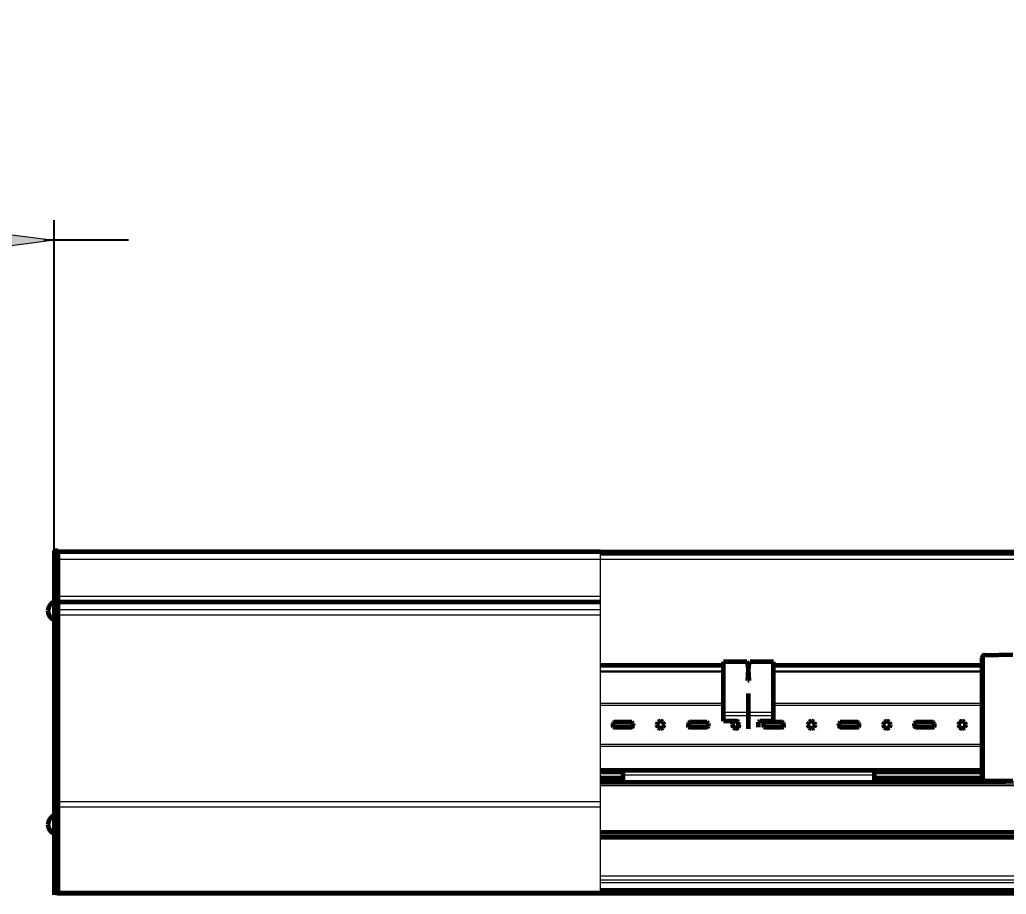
# Model space of a CAD drawing. Header units: millimetres. Extents: x 0 to 841, y 0 to 594.
# Drawn here: x 99.5 to 197.7, y 507 to 594 of the extents above; entities that cross this region are included whole.
import ezdxf

# ---------------------------------------------------------------- set-up
doc = ezdxf.new("R2010")
doc.units = ezdxf.units.MM
for name, pattern in [('K5LT_BASIC', [0]), ('K5LT_THIN', [0]), ('K5LT_THIN_INCLUDED_TO_HATCHING', [0])]:
    doc.linetypes.add(name, pattern=pattern)
doc.layers.add('Системный слой', color=7, linetype='Continuous')
doc.layers.add('Системный слой (1)', color=7, linetype='Continuous', true_color=0x909090)
doc.styles.add('KDIMTEXTSTYLE', font='GOST_AU.SHX', dxfattribs={"width": 0.96, "oblique": 15, "height": 5})
doc.dimstyles.new('KDIMSTYLE (0.25)', dxfattribs={"dimtxt": 5, "dimasz": 1, "dimexe": 2, "dimexo": 0, "dimgap": 1, "dimtad": 1, "dimlfac": 4, "dimtxsty": 'KDIMTEXTSTYLE', "dimsah": 1, "dimcen": 0, "dimdle": 1, "dimadec": 0, "dimazin": 0, "dimtfac": 0.667, "dimtmove": 0, "dimatfit": 3, "dimfxl": 1, "dimtvp": 1, "dimtolj": 1, "dimtzin": 0, "dimarcsym": 0})
pattern_1 = [(45, (0, 0), (-3.535534, 3.535534), [])]

# ---------------------------------------------------------------- blocks, each defined once
blk = doc.blocks.new('U50')
at = {"layer": 'Системный слой (1)', "color": 7, "linetype": 'K5LT_THIN', "lineweight": 18}
blk.add_line((157.307, 507.305), (103.308, 507.305), dxfattribs=at)
blk = doc.blocks.new('U51')
at = {"layer": 'Системный слой (1)', "color": 7, "linetype": 'K5LT_THIN', "lineweight": 18}
blk.add_line((157.307, 535.301), (103.308, 535.301), dxfattribs=at)
blk = doc.blocks.new('U52')
at = {"layer": 'Системный слой (1)', "color": 7, "linetype": 'K5LT_THIN', "lineweight": 18}
blk.add_line((157.307, 516.217), (103.308, 516.217), dxfattribs=at)
blk = doc.blocks.new('U53')
at = {"layer": 'Системный слой (1)', "color": 7, "linetype": 'K5LT_THIN', "lineweight": 18}
blk.add_line((157.307, 534.771), (103.308, 534.771), dxfattribs=at)
blk = doc.blocks.new('U55')
at = {"layer": 'Системный слой (1)', "color": 7, "linetype": 'K5LT_THIN', "lineweight": 18}
blk.add_line((157.307, 536.055), (103.308, 536.055), dxfattribs=at)
blk = doc.blocks.new('U56')
at = {"layer": 'Системный слой (1)', "color": 7, "linetype": 'K5LT_THIN', "lineweight": 18}
blk.add_line((157.307, 515.687), (103.308, 515.687), dxfattribs=at)
blk = doc.blocks.new('U238')
at = {"layer": 'Системный слой (1)', "color": 7, "linetype": 'K5LT_THIN', "lineweight": 18}
blk.add_line((157.307, 540.31), (103.308, 540.31), dxfattribs=at)
blk = doc.blocks.new('U239')
at = {"layer": 'Системный слой (1)', "color": 5, "linetype": 'K5LT_BASIC', "lineweight": 60, "true_color": 0x0000ff}
blk.add_line((157.307, 536.06), (103.308, 536.06), dxfattribs=at)
blk = doc.blocks.new('U240')
at = {"layer": 'Системный слой (1)', "color": 7, "linetype": 'K5LT_THIN', "lineweight": 18}
blk.add_line((157.307, 536.627), (103.308, 536.627), dxfattribs=at)
blk = doc.blocks.new('U344')
at = {"layer": 'Системный слой (1)', "color": 5, "linetype": 'K5LT_BASIC', "lineweight": 60, "true_color": 0x0000ff}
blk.add_line((157.307, 507.085), (103.308, 507.085), dxfattribs=at)
blk = doc.blocks.new('U349')
at = {"layer": 'Системный слой (1)', "color": 5, "linetype": 'K5LT_BASIC', "lineweight": 60, "true_color": 0x0000ff}
blk.add_line((157.307, 541.06), (103.308, 541.06), dxfattribs=at)
blk = doc.blocks.new('U358')
at = {"layer": 'Системный слой (1)', "color": 7, "linetype": 'K5LT_THIN_INCLUDED_TO_HATCHING', "lineweight": 18}
blk.add_line((157.307, 507.085), (157.307, 541.06), dxfattribs=at)
blk = doc.blocks.new('U360')
at = {"layer": 'Системный слой (1)', "color": 7, "linetype": 'K5LT_THIN', "lineweight": 18}
for p, q in [((157.307, 529.798), (169.558, 529.798)), ((172.018, 529.798), (172.086, 529.798)), ((174.558, 529.798), (195.308, 529.798))]:
    blk.add_line(p, q, dxfattribs=at)
blk = doc.blocks.new('U361')
at = {"layer": 'Системный слой (1)', "color": 5, "linetype": 'K5LT_BASIC', "lineweight": 60, "true_color": 0x0000ff}
blk.add_line((157.307, 519.345), (195.308, 519.345), dxfattribs=at)
blk = doc.blocks.new('U362')
at = {"layer": 'Системный слой (1)', "color": 7, "linetype": 'K5LT_THIN', "lineweight": 18}
blk.add_line((157.307, 519.4), (195.308, 519.4), dxfattribs=at)
blk = doc.blocks.new('U363')
at = {"layer": 'Системный слой (1)', "color": 7, "linetype": 'K5LT_THIN', "lineweight": 18}
for p, q in [((157.307, 529.142), (169.558, 529.142)), ((172.04, 529.142), (172.063, 529.142)), ((174.558, 529.142), (195.308, 529.142))]:
    blk.add_line(p, q, dxfattribs=at)
blk = doc.blocks.new('U364')
at = {"layer": 'Системный слой (1)', "color": 5, "linetype": 'K5LT_BASIC', "lineweight": 60, "true_color": 0x0000ff}
for p, q in [((157.307, 529.801), (169.558, 529.801)), ((172.018, 529.801), (172.086, 529.801)), ((174.558, 529.801), (195.308, 529.801))]:
    blk.add_line(p, q, dxfattribs=at)
blk = doc.blocks.new('U365')
at = {"layer": 'Системный слой (1)', "color": 7, "linetype": 'K5LT_THIN', "lineweight": 18}
blk.add_line((157.307, 521.934), (195.308, 521.934), dxfattribs=at)
blk = doc.blocks.new('U366')
at = {"layer": 'Системный слой (1)', "color": 7, "linetype": 'K5LT_THIN', "lineweight": 18}
for p, q in [((157.307, 525.809), (169.558, 525.809)), ((172.045, 525.809), (172.058, 525.809)), ((174.558, 525.809), (195.308, 525.809))]:
    blk.add_line(p, q, dxfattribs=at)
blk = doc.blocks.new('U367')
at = {"layer": 'Системный слой (1)', "color": 7, "linetype": 'K5LT_THIN', "lineweight": 18}
blk.add_line((157.307, 521.752), (195.308, 521.752), dxfattribs=at)
blk = doc.blocks.new('U368')
at = {"layer": 'Системный слой (1)', "color": 7, "linetype": 'K5LT_THIN', "lineweight": 18}
for p, q in [((157.307, 526.013), (169.558, 526.013)), ((172.045, 526.013), (172.058, 526.013)), ((174.558, 526.013), (195.308, 526.013))]:
    blk.add_line(p, q, dxfattribs=at)
blk = doc.blocks.new('U369')
at = {"layer": 'Системный слой (1)', "color": 7, "linetype": 'K5LT_THIN', "lineweight": 18}
for p, q in [((157.307, 529.249), (169.558, 529.249)), ((172.042, 529.249), (172.061, 529.249)), ((174.558, 529.249), (195.308, 529.249))]:
    blk.add_line(p, q, dxfattribs=at)
blk = doc.blocks.new('U371')
at = {"layer": 'Системный слой (1)', "color": 5, "linetype": 'K5LT_BASIC', "lineweight": 60, "true_color": 0x0000ff}
for p, q in [((181.058, 523.769), (181.094, 523.681)), ((181.094, 523.681), (181.183, 523.645))]:
    blk.add_line(p, q, dxfattribs=at)
blk = doc.blocks.new('U374')
at = {"layer": 'Системный слой (1)', "color": 5, "linetype": 'K5LT_BASIC', "lineweight": 60, "true_color": 0x0000ff}
for p, q in [((166.058, 523.748), (166.094, 523.66)), ((166.094, 523.66), (166.183, 523.624))]:
    blk.add_line(p, q, dxfattribs=at)
blk = doc.blocks.new('U387')
at = {"layer": 'Системный слой (1)', "color": 5, "linetype": 'K5LT_BASIC', "lineweight": 60, "true_color": 0x0000ff}
for p, q in [((166.094, 524.083), (166.058, 523.995)), ((166.183, 524.119), (166.094, 524.083))]:
    blk.add_line(p, q, dxfattribs=at)
blk = doc.blocks.new('U403')
at = {"layer": 'Системный слой (1)', "color": 5, "linetype": 'K5LT_BASIC', "lineweight": 60, "true_color": 0x0000ff}
for p, q in [((188.594, 524.083), (188.558, 523.995)), ((188.683, 524.119), (188.594, 524.083))]:
    blk.add_line(p, q, dxfattribs=at)
blk = doc.blocks.new('U404')
at = {"layer": 'Системный слой (1)', "color": 5, "linetype": 'K5LT_BASIC', "lineweight": 60, "true_color": 0x0000ff}
for p, q in [((175.521, 524.083), (175.433, 524.119)), ((175.558, 523.995), (175.521, 524.083))]:
    blk.add_line(p, q, dxfattribs=at)
blk = doc.blocks.new('U406')
at = {"layer": 'Системный слой (1)', "color": 5, "linetype": 'K5LT_BASIC', "lineweight": 60, "true_color": 0x0000ff}
for p, q in [((158.558, 523.769), (158.594, 523.681)), ((158.594, 523.681), (158.683, 523.645))]:
    blk.add_line(p, q, dxfattribs=at)
blk = doc.blocks.new('U419')
at = {"layer": 'Системный слой (1)', "color": 5, "linetype": 'K5LT_BASIC', "lineweight": 60, "true_color": 0x0000ff}
for p, q in [((188.558, 523.769), (188.594, 523.681)), ((188.594, 523.681), (188.683, 523.645))]:
    blk.add_line(p, q, dxfattribs=at)
blk = doc.blocks.new('U421')
at = {"layer": 'Системный слой (1)', "color": 5, "linetype": 'K5LT_BASIC', "lineweight": 60, "true_color": 0x0000ff}
for p, q in [((158.594, 524.083), (158.558, 523.995)), ((158.683, 524.119), (158.594, 524.083))]:
    blk.add_line(p, q, dxfattribs=at)
blk = doc.blocks.new('U432')
at = {"layer": 'Системный слой (1)', "color": 5, "linetype": 'K5LT_BASIC', "lineweight": 60, "true_color": 0x0000ff}
for p, q in [((178.043, 524.134), (177.933, 523.871)), ((177.933, 523.871), (178.043, 523.609)), ((178.308, 524.243), (178.043, 524.134)), ((178.043, 523.609), (178.308, 523.5)), ((178.573, 524.134), (178.308, 524.243)), ((178.308, 523.5), (178.573, 523.609)), ((178.683, 523.871), (178.573, 524.134)), ((178.573, 523.609), (178.683, 523.871))]:
    blk.add_line(p, q, dxfattribs=at)
blk = doc.blocks.new('U440')
at = {"layer": 'Системный слой (1)', "color": 5, "linetype": 'K5LT_BASIC', "lineweight": 60, "true_color": 0x0000ff}
for p, q in [((173.594, 524.083), (173.558, 523.995)), ((173.683, 524.119), (173.594, 524.083))]:
    blk.add_line(p, q, dxfattribs=at)
blk = doc.blocks.new('U446')
at = {"layer": 'Системный слой (1)', "color": 5, "linetype": 'K5LT_BASIC', "lineweight": 60, "true_color": 0x0000ff}
for p, q in [((167.933, 523.645), (168.021, 523.681)), ((168.021, 523.681), (168.058, 523.769))]:
    blk.add_line(p, q, dxfattribs=at)
blk = doc.blocks.new('U448')
at = {"layer": 'Системный слой (1)', "color": 5, "linetype": 'K5LT_BASIC', "lineweight": 60, "true_color": 0x0000ff}
for p, q in [((185.433, 523.882), (185.55, 523.623)), ((185.55, 523.623), (185.808, 523.521)), ((185.808, 523.521), (186.073, 523.63)), ((186.073, 523.63), (186.183, 523.882))]:
    blk.add_line(p, q, dxfattribs=at)
blk = doc.blocks.new('U450')
at = {"layer": 'Системный слой (1)', "color": 5, "linetype": 'K5LT_BASIC', "lineweight": 60, "true_color": 0x0000ff}
for p, q in [((181.058, 523.748), (181.094, 523.66)), ((181.094, 523.66), (181.183, 523.624))]:
    blk.add_line(p, q, dxfattribs=at)
blk = doc.blocks.new('U451')
at = {"layer": 'Системный слой (1)', "color": 5, "linetype": 'K5LT_BASIC', "lineweight": 60, "true_color": 0x0000ff}
for p, q in [((173.558, 523.748), (173.594, 523.66)), ((173.594, 523.66), (173.683, 523.624))]:
    blk.add_line(p, q, dxfattribs=at)
blk = doc.blocks.new('U459')
at = {"layer": 'Системный слой (1)', "color": 5, "linetype": 'K5LT_BASIC', "lineweight": 60, "true_color": 0x0000ff}
for p, q in [((177.933, 523.882), (178.05, 523.623)), ((178.05, 523.623), (178.308, 523.521)), ((178.308, 523.521), (178.573, 523.63)), ((178.573, 523.63), (178.683, 523.882))]:
    blk.add_line(p, q, dxfattribs=at)
blk = doc.blocks.new('U483')
at = {"layer": 'Системный слой (1)', "color": 5, "linetype": 'K5LT_BASIC', "lineweight": 60, "true_color": 0x0000ff}
for p, q in [((170.433, 523.882), (170.55, 523.623)), ((170.55, 523.623), (170.808, 523.521)), ((170.808, 523.521), (171.058, 523.616))]:
    blk.add_line(p, q, dxfattribs=at)
blk = doc.blocks.new('U491')
at = {"layer": 'Системный слой (1)', "color": 5, "linetype": 'K5LT_BASIC', "lineweight": 60, "true_color": 0x0000ff}
for p, q in [((166.058, 523.769), (166.094, 523.681)), ((166.094, 523.681), (166.183, 523.645))]:
    blk.add_line(p, q, dxfattribs=at)
blk = doc.blocks.new('U493')
at = {"layer": 'Системный слой (1)', "color": 5, "linetype": 'K5LT_BASIC', "lineweight": 60, "true_color": 0x0000ff}
for p, q in [((162.933, 523.882), (163.05, 523.623)), ((163.05, 523.623), (163.308, 523.521)), ((163.308, 523.521), (163.573, 523.63)), ((163.573, 523.63), (163.683, 523.882))]:
    blk.add_line(p, q, dxfattribs=at)
blk = doc.blocks.new('U495')
at = {"layer": 'Системный слой (1)', "color": 5, "linetype": 'K5LT_BASIC', "lineweight": 60, "true_color": 0x0000ff}
for p, q in [((190.433, 523.645), (190.521, 523.681)), ((190.521, 523.681), (190.558, 523.769))]:
    blk.add_line(p, q, dxfattribs=at)
blk = doc.blocks.new('U496')
at = {"layer": 'Системный слой (1)', "color": 5, "linetype": 'K5LT_BASIC', "lineweight": 60, "true_color": 0x0000ff}
for p, q in [((160.433, 523.624), (160.521, 523.66)), ((160.521, 523.66), (160.558, 523.748))]:
    blk.add_line(p, q, dxfattribs=at)
blk = doc.blocks.new('U500')
at = {"layer": 'Системный слой (1)', "color": 5, "linetype": 'K5LT_BASIC', "lineweight": 60, "true_color": 0x0000ff}
for p, q in [((168.021, 524.083), (167.933, 524.119)), ((168.058, 523.995), (168.021, 524.083))]:
    blk.add_line(p, q, dxfattribs=at)
blk = doc.blocks.new('U502')
at = {"layer": 'Системный слой (1)', "color": 5, "linetype": 'K5LT_BASIC', "lineweight": 60, "true_color": 0x0000ff}
for p, q in [((160.521, 524.083), (160.433, 524.119)), ((160.558, 523.995), (160.521, 524.083))]:
    blk.add_line(p, q, dxfattribs=at)
blk = doc.blocks.new('U506')
at = {"layer": 'Системный слой (1)', "color": 5, "linetype": 'K5LT_BASIC', "lineweight": 60, "true_color": 0x0000ff}
for p, q in [((183.021, 524.083), (182.933, 524.119)), ((183.058, 523.995), (183.021, 524.083))]:
    blk.add_line(p, q, dxfattribs=at)
blk = doc.blocks.new('U517')
at = {"layer": 'Системный слой (1)', "color": 5, "linetype": 'K5LT_BASIC', "lineweight": 60, "true_color": 0x0000ff}
for p, q in [((160.433, 523.645), (160.521, 523.681)), ((160.521, 523.681), (160.558, 523.769))]:
    blk.add_line(p, q, dxfattribs=at)
blk = doc.blocks.new('U522')
at = {"layer": 'Системный слой (1)', "color": 5, "linetype": 'K5LT_BASIC', "lineweight": 60, "true_color": 0x0000ff}
for p, q in [((185.543, 524.134), (185.433, 523.871)), ((185.433, 523.871), (185.543, 523.609)), ((185.808, 524.243), (185.543, 524.134)), ((185.543, 523.609), (185.808, 523.5)), ((186.073, 524.134), (185.808, 524.243)), ((185.808, 523.5), (186.073, 523.609)), ((186.183, 523.871), (186.073, 524.134)), ((186.073, 523.609), (186.183, 523.871))]:
    blk.add_line(p, q, dxfattribs=at)
blk = doc.blocks.new('U534')
at = {"layer": 'Системный слой (1)', "color": 5, "linetype": 'K5LT_BASIC', "lineweight": 60, "true_color": 0x0000ff}
for p, q in [((167.933, 523.624), (168.021, 523.66)), ((168.021, 523.66), (168.058, 523.748))]:
    blk.add_line(p, q, dxfattribs=at)
blk = doc.blocks.new('U536')
at = {"layer": 'Системный слой (1)', "color": 5, "linetype": 'K5LT_BASIC', "lineweight": 60, "true_color": 0x0000ff}
for p, q in [((188.558, 523.748), (188.594, 523.66)), ((188.594, 523.66), (188.683, 523.624))]:
    blk.add_line(p, q, dxfattribs=at)
blk = doc.blocks.new('U541')
at = {"layer": 'Системный слой (1)', "color": 5, "linetype": 'K5LT_BASIC', "lineweight": 60, "true_color": 0x0000ff}
for p, q in [((193.043, 524.134), (192.933, 523.871)), ((192.933, 523.871), (193.043, 523.609)), ((193.308, 524.243), (193.043, 524.134)), ((193.043, 523.609), (193.308, 523.5)), ((193.573, 524.134), (193.308, 524.243)), ((193.308, 523.5), (193.573, 523.609)), ((193.683, 523.871), (193.573, 524.134)), ((193.573, 523.609), (193.683, 523.871))]:
    blk.add_line(p, q, dxfattribs=at)
blk = doc.blocks.new('U545')
at = {"layer": 'Системный слой (1)', "color": 5, "linetype": 'K5LT_BASIC', "lineweight": 60, "true_color": 0x0000ff}
for p, q in [((181.094, 524.083), (181.058, 523.995)), ((181.183, 524.119), (181.094, 524.083))]:
    blk.add_line(p, q, dxfattribs=at)
blk = doc.blocks.new('U546')
at = {"layer": 'Системный слой (1)', "color": 5, "linetype": 'K5LT_BASIC', "lineweight": 60, "true_color": 0x0000ff}
for p, q in [((175.433, 523.645), (175.521, 523.681)), ((175.521, 523.681), (175.558, 523.769))]:
    blk.add_line(p, q, dxfattribs=at)
blk = doc.blocks.new('U550')
at = {"layer": 'Системный слой (1)', "color": 5, "linetype": 'K5LT_BASIC', "lineweight": 60, "true_color": 0x0000ff}
for p, q in [((182.933, 523.645), (183.021, 523.681)), ((183.021, 523.681), (183.058, 523.769))]:
    blk.add_line(p, q, dxfattribs=at)
blk = doc.blocks.new('U555')
at = {"layer": 'Системный слой (1)', "color": 5, "linetype": 'K5LT_BASIC', "lineweight": 60, "true_color": 0x0000ff}
for p, q in [((170.49, 524.069), (170.433, 523.871)), ((170.433, 523.871), (170.543, 523.609)), ((170.724, 524.233), (170.49, 524.069)), ((170.543, 523.609), (170.808, 523.5)), ((170.808, 523.5), (171.073, 523.609)), ((171.052, 524.153), (170.891, 524.233)), ((171.073, 523.609), (171.183, 523.871))]:
    blk.add_line(p, q, dxfattribs=at)
blk = doc.blocks.new('U556')
at = {"layer": 'Системный слой (1)', "color": 5, "linetype": 'K5LT_BASIC', "lineweight": 60, "true_color": 0x0000ff}
for p, q in [((173.558, 523.769), (173.594, 523.681)), ((173.594, 523.681), (173.683, 523.645))]:
    blk.add_line(p, q, dxfattribs=at)
blk = doc.blocks.new('U557')
at = {"layer": 'Системный слой (1)', "color": 5, "linetype": 'K5LT_BASIC', "lineweight": 60, "true_color": 0x0000ff}
for p, q in [((163.043, 524.134), (162.933, 523.871)), ((162.933, 523.871), (163.043, 523.609)), ((163.308, 524.243), (163.043, 524.134)), ((163.043, 523.609), (163.308, 523.5)), ((163.573, 524.134), (163.308, 524.243)), ((163.308, 523.5), (163.573, 523.609)), ((163.683, 523.871), (163.573, 524.134)), ((163.573, 523.609), (163.683, 523.871))]:
    blk.add_line(p, q, dxfattribs=at)
blk = doc.blocks.new('U568')
at = {"layer": 'Системный слой (1)', "color": 5, "linetype": 'K5LT_BASIC', "lineweight": 60, "true_color": 0x0000ff}
for p, q in [((182.933, 523.624), (183.021, 523.66)), ((183.021, 523.66), (183.058, 523.748))]:
    blk.add_line(p, q, dxfattribs=at)
blk = doc.blocks.new('U571')
at = {"layer": 'Системный слой (1)', "color": 5, "linetype": 'K5LT_BASIC', "lineweight": 60, "true_color": 0x0000ff}
for p, q in [((190.433, 523.624), (190.521, 523.66)), ((190.521, 523.66), (190.558, 523.748))]:
    blk.add_line(p, q, dxfattribs=at)
blk = doc.blocks.new('U579')
at = {"layer": 'Системный слой (1)', "color": 5, "linetype": 'K5LT_BASIC', "lineweight": 60, "true_color": 0x0000ff}
for p, q in [((158.558, 523.748), (158.594, 523.66)), ((158.594, 523.66), (158.683, 523.624))]:
    blk.add_line(p, q, dxfattribs=at)
blk = doc.blocks.new('U585')
at = {"layer": 'Системный слой (1)', "color": 5, "linetype": 'K5LT_BASIC', "lineweight": 60, "true_color": 0x0000ff}
for p, q in [((190.521, 524.083), (190.433, 524.119)), ((190.558, 523.995), (190.521, 524.083))]:
    blk.add_line(p, q, dxfattribs=at)
blk = doc.blocks.new('U597')
at = {"layer": 'Системный слой (1)', "color": 5, "linetype": 'K5LT_BASIC', "lineweight": 60, "true_color": 0x0000ff}
for p, q in [((192.933, 523.882), (193.05, 523.623)), ((193.05, 523.623), (193.308, 523.521)), ((193.308, 523.521), (193.573, 523.63)), ((193.573, 523.63), (193.683, 523.882))]:
    blk.add_line(p, q, dxfattribs=at)
blk = doc.blocks.new('U602')
at = {"layer": 'Системный слой (1)', "color": 5, "linetype": 'K5LT_BASIC', "lineweight": 60, "true_color": 0x0000ff}
for p, q in [((175.433, 523.624), (175.521, 523.66)), ((175.521, 523.66), (175.558, 523.748))]:
    blk.add_line(p, q, dxfattribs=at)
blk = doc.blocks.new('U608')
at = {"layer": 'Системный слой (1)', "color": 5, "linetype": 'K5LT_BASIC', "lineweight": 60, "true_color": 0x0000ff}
blk.add_line((157.307, 507.248), (278.764, 507.248), dxfattribs=at)
blk = doc.blocks.new('U609')
at = {"layer": 'Системный слой (1)', "color": 5, "linetype": 'K5LT_BASIC', "lineweight": 60, "true_color": 0x0000ff}
blk.add_line((278.761, 507.085), (157.307, 507.085), dxfattribs=at)
blk = doc.blocks.new('U610')
at = {"layer": 'Системный слой (1)', "color": 7, "linetype": 'K5LT_THIN', "lineweight": 18}
for p, q in [((157.307, 518.749), (159.558, 518.749)), ((184.558, 518.749), (195.308, 518.749))]:
    blk.add_line(p, q, dxfattribs=at)
blk = doc.blocks.new('U611')
at = {"layer": 'Системный слой (1)', "color": 7, "linetype": 'K5LT_THIN', "lineweight": 18}
for p, q in [((157.307, 518.56), (159.558, 518.56)), ((184.558, 518.56), (195.31, 518.56))]:
    blk.add_line(p, q, dxfattribs=at)
blk = doc.blocks.new('U612')
at = {"layer": 'Системный слой (1)', "color": 5, "linetype": 'K5LT_BASIC', "lineweight": 60, "true_color": 0x0000ff}
for p, q in [((157.307, 519.194), (159.558, 519.194)), ((184.558, 519.194), (195.308, 519.194))]:
    blk.add_line(p, q, dxfattribs=at)
blk = doc.blocks.new('U613')
at = {"layer": 'Системный слой (1)', "color": 5, "linetype": 'K5LT_BASIC', "lineweight": 60, "true_color": 0x0000ff}
for p, q in [((157.307, 518.299), (159.558, 518.299)), ((184.558, 518.299), (197.653, 518.299))]:
    blk.add_line(p, q, dxfattribs=at)
blk = doc.blocks.new('U614')
at = {"layer": 'Системный слой (1)', "color": 7, "linetype": 'K5LT_THIN', "lineweight": 18}
blk.add_line((157.307, 518), (278.963, 518), dxfattribs=at)
blk = doc.blocks.new('U615')
at = {"layer": 'Системный слой (1)', "color": 5, "linetype": 'K5LT_BASIC', "lineweight": 60, "true_color": 0x0000ff}
blk.add_line((157.307, 507.41), (278.767, 507.41), dxfattribs=at)
blk = doc.blocks.new('U616')
at = {"layer": 'Системный слой (1)', "color": 7, "linetype": 'K5LT_THIN', "lineweight": 18}
for p, q in [((157.307, 518.243), (159.558, 518.243)), ((184.558, 518.243), (259.558, 518.243))]:
    blk.add_line(p, q, dxfattribs=at)
blk = doc.blocks.new('U617')
at = {"layer": 'Системный слой (1)', "color": 5, "linetype": 'K5LT_BASIC', "lineweight": 60, "true_color": 0x0000ff}
blk.add_line((157.307, 513.198), (278.871, 513.198), dxfattribs=at)
blk = doc.blocks.new('U618')
at = {"layer": 'Системный слой (1)', "color": 7, "linetype": 'K5LT_THIN', "lineweight": 18}
blk.add_line((157.307, 508.438), (278.784, 508.438), dxfattribs=at)
blk = doc.blocks.new('U619')
at = {"layer": 'Системный слой (1)', "color": 5, "linetype": 'K5LT_BASIC', "lineweight": 60, "true_color": 0x0000ff}
blk.add_line((157.307, 512.706), (278.862, 512.706), dxfattribs=at)
blk = doc.blocks.new('U620')
at = {"layer": 'Системный слой (1)', "color": 7, "linetype": 'K5LT_THIN', "lineweight": 18}
blk.add_line((157.307, 507.512), (278.768, 507.512), dxfattribs=at)
blk = doc.blocks.new('U621')
at = {"layer": 'Системный слой (1)', "color": 7, "linetype": 'K5LT_THIN', "lineweight": 18}
blk.add_line((157.307, 517.819), (278.96, 517.819), dxfattribs=at)
blk = doc.blocks.new('U622')
at = {"layer": 'Системный слой (1)', "color": 7, "linetype": 'K5LT_THIN', "lineweight": 18}
blk.add_line((157.307, 508.182), (278.78, 508.182), dxfattribs=at)
blk = doc.blocks.new('U623')
at = {"layer": 'Системный слой (1)', "color": 5, "linetype": 'K5LT_BASIC', "lineweight": 60, "true_color": 0x0000ff}
for p, q in [((157.307, 518.5), (159.558, 518.5)), ((184.558, 518.5), (195.326, 518.5))]:
    blk.add_line(p, q, dxfattribs=at)
blk = doc.blocks.new('U624')
at = {"layer": 'Системный слой (1)', "color": 7, "linetype": 'K5LT_THIN', "lineweight": 18}
blk.add_line((157.307, 508.857), (278.792, 508.857), dxfattribs=at)
blk = doc.blocks.new('U638')
at = {"layer": 'Системный слой (1)', "color": 5, "linetype": 'K5LT_BASIC', "lineweight": 60, "true_color": 0x0000ff}
for p, q in [((171.874, 530.123), (169.558, 530.123)), ((174.558, 530.123), (172.233, 530.123))]:
    blk.add_line(p, q, dxfattribs=at)
blk = doc.blocks.new('U639')
at = {"layer": 'Системный слой (1)', "color": 5, "linetype": 'K5LT_BASIC', "lineweight": 60, "true_color": 0x0000ff}
for p, q in [((171.986, 529.969), (171.874, 530.123)), ((172.042, 529.389), (171.986, 529.969)), ((171.994, 528.268), (172.042, 529.389))]:
    blk.add_line(p, q, dxfattribs=at)
blk = doc.blocks.new('U640')
at = {"layer": 'Системный слой (1)', "color": 5, "linetype": 'K5LT_BASIC', "lineweight": 60, "true_color": 0x0000ff}
for p, q in [((172.061, 529.388), (172.118, 529.969)), ((172.111, 528.268), (172.061, 529.388)), ((172.118, 529.969), (172.233, 530.123))]:
    blk.add_line(p, q, dxfattribs=at)
blk = doc.blocks.new('U641')
at = {"layer": 'Системный слой (1)', "color": 7, "linetype": 'K5LT_THIN', "lineweight": 18}
for p, q in [((195.553, 528.317), (195.553, 530.803)), ((195.553, 518.343), (195.553, 528.317))]:
    blk.add_line(p, q, dxfattribs=at)
blk = doc.blocks.new('U642')
at = {"layer": 'Системный слой (1)', "color": 5, "linetype": 'K5LT_BASIC', "lineweight": 60, "true_color": 0x0000ff}
for p, q in [((195.308, 528.166), (195.308, 530.553)), ((195.308, 518.593), (195.308, 528.166))]:
    blk.add_line(p, q, dxfattribs=at)
blk = doc.blocks.new('U645')
at = {"layer": 'Системный слой (1)', "color": 7, "linetype": 'K5LT_THIN', "lineweight": 18}
blk.add_line((279.418, 540.31), (157.307, 540.31), dxfattribs=at)
blk = doc.blocks.new('U646')
at = {"layer": 'Системный слой (1)', "color": 5, "linetype": 'K5LT_BASIC', "lineweight": 60, "true_color": 0x0000ff}
blk.add_line((279.43, 540.898), (157.307, 540.898), dxfattribs=at)
blk = doc.blocks.new('U647')
at = {"layer": 'Системный слой (1)', "color": 5, "linetype": 'K5LT_BASIC', "lineweight": 60, "true_color": 0x0000ff}
blk.add_line((157.307, 541.06), (279.433, 541.06), dxfattribs=at)
blk = doc.blocks.new('KDIMARROW_01')
at = {"layer": 'Системный слой'}
blk.add_hatch(color=0, dxfattribs=at).paths.add_polyline_path([(0, 0), (-5, 0.658), (-4.5, 0), (-5, -0.658)])
at = {"layer": 'Системный слой', "color": 0, "linetype": 'K5LT_THIN', "lineweight": 18}
for p, q in [((-4.5, 0), (-5, 0.658)), ((-5, 0.658), (0, 0)), ((0, 0), (-5, -0.658)), ((-5, -0.658), (-4.5, 0))]:
    blk.add_line(p, q, dxfattribs=at)
at = {"layer": 'Системный слой (1)', "color": 0, "linetype": 'K5LT_THIN', "lineweight": 18}
blk.add_line((0, 0), (-1, 0), dxfattribs=at)

msp = doc.modelspace()

# ---------------------------------------------------------------- hatches: boundary and pattern name
at = {"layer": 'Системный слой (1)'}
h = msp.add_hatch(dxfattribs=at)
h.set_pattern_fill('Металл', angle=45, style=0, pattern_type=0)
h.set_pattern_definition(pattern_1)
h.paths.add_polyline_path([(404.7362, 540.8979), (404.7362, 541.0604), (284.4333, 541.0604), (284.4299, 540.8979)])
h.paths.add_polyline_path([(157.3074, 541.0604), (279.4333, 541.0604), (279.4299, 540.8979), (157.3074, 540.8979)])
h = msp.add_hatch(dxfattribs=at)
h.set_pattern_fill('Металл', angle=45, style=0, pattern_type=0)
h.set_pattern_definition(pattern_1)
h.paths.add_polyline_path([(404.7362, 507.0854), (404.7362, 507.2479), (283.7638, 507.2479), (283.7609, 507.0854)])
h.paths.add_polyline_path([(157.3074, 507.2479), (278.7638, 507.2479), (278.7609, 507.0854), (157.3074, 507.0854)])

# ---------------------------------------------------------------- linework, layer by layer
at = {"layer": 'Системный слой (1)', "color": 5, "linetype": 'K5LT_BASIC', "lineweight": 60, "true_color": 0x0000ff}
for p, q in [((102.9328, 541.1979), (102.9328, 515.9479)), ((102.9328, 541.1979), (103.3078, 541.1979)), ((103.3078, 541.1979), (103.3078, 515.9479)), ((103.3078, 540.3104), (103.3078, 541.0604)), ((103.3078, 536.6266), (103.3078, 540.3104)), ((103.3078, 539.4375), (103.3078, 539.4374)), ((103.3078, 536.0604), (103.3078, 536.6266)), ((103.3078, 536.0551), (103.3078, 536.0604)), ((103.3078, 535.3012), (103.3078, 536.0551)), ((103.3078, 534.7709), (103.3078, 535.3012)), ((103.3078, 516.2172), (103.3078, 534.7709)), ((195.5526, 530.8029), (198.3703, 530.8615)), ((169.5578, 525.0946), (169.5578, 530.1229)), ((174.5578, 525.0946), (174.5578, 530.1229)), ((172.1106, 528.2682), (171.9937, 528.2682)), ((172.0578, 526.984), (172.0453, 526.984)), ((172.0453, 525.0946), (172.0453, 526.984)), ((172.0578, 526.8968), (172.0453, 526.8968)), ((172.0578, 525.0946), (172.0578, 526.984)), ((169.5578, 524.7656), (169.5578, 525.0946)), ((169.5578, 524.2334), (169.5578, 524.7656)), ((172.0453, 524.7656), (172.0453, 525.0946)), ((172.0453, 523.466), (172.0453, 524.7656)), ((172.0578, 524.7656), (172.0578, 525.0946)), ((172.0578, 523.466), (172.0578, 524.7656)), ((174.5578, 524.7656), (174.5578, 525.0946)), ((174.5578, 524.2334), (174.5578, 524.7656)), ((158.5578, 523.9951), (158.5578, 523.7476)), ((160.4328, 524.1189), (158.6828, 524.1189)), ((160.4328, 523.6449), (158.6828, 523.6449)), ((158.6828, 523.6238), (160.4328, 523.6238)), ((160.5578, 523.7476), (160.5578, 523.9951)), ((166.0578, 523.9951), (166.0578, 523.7476)), ((167.9328, 524.1189), (166.1828, 524.1189)), ((167.9328, 523.6449), (166.1828, 523.6449)), ((166.1828, 523.6238), (167.9328, 523.6238)), ((168.0578, 523.7476), (168.0578, 523.9951)), ((170.9328, 524.2334), (169.5578, 524.2334)), ((170.9328, 523.5546), (170.6521, 523.5546)), ((171.0578, 524.1183), (170.9328, 524.2334)), ((170.9328, 523.5546), (170.9719, 523.5586)), ((171.0523, 523.6109), (171.0578, 523.6349)), ((171.0578, 523.6157), (171.0578, 524.1183)), ((173.1828, 524.2334), (173.0578, 524.1183)), ((173.0578, 523.6349), (173.0578, 524.1183)), ((174.5578, 524.2334), (173.1828, 524.2334)), ((173.5578, 523.9951), (173.5578, 523.7476)), ((175.4328, 524.1189), (173.6828, 524.1189)), ((175.4328, 523.6449), (173.6828, 523.6449)), ((173.6828, 523.6238), (175.4328, 523.6238)), ((175.5578, 523.7476), (175.5578, 523.9951)), ((181.0578, 523.9951), (181.0578, 523.7476)), ((182.9328, 524.1189), (181.1828, 524.1189)), ((182.9328, 523.6449), (181.1828, 523.6449)), ((181.1828, 523.6238), (182.9328, 523.6238)), ((183.0578, 523.7476), (183.0578, 523.9951)), ((188.5578, 523.9951), (188.5578, 523.7476)), ((190.4328, 524.1189), (188.6828, 524.1189)), ((190.4328, 523.6449), (188.6828, 523.6449)), ((188.6828, 523.6238), (190.4328, 523.6238)), ((190.5578, 523.7476), (190.5578, 523.9951)), ((159.5578, 519.345), (159.5578, 518.8911)), ((159.5578, 518.8911), (159.5578, 518.3127)), ((184.5578, 519.345), (184.5578, 518.8911)), ((184.5578, 518.8911), (184.5578, 518.3127)), ((159.5578, 518.3127), (159.5578, 518.1543)), ((159.5578, 518.1543), (184.5578, 518.1543)), ((184.5578, 518.3127), (184.5578, 518.1543)), ((195.5526, 518.3428), (198.3703, 518.2842)), ((102.9328, 515.9479), (103.3078, 515.9479)), ((102.9328, 515.9479), (102.9328, 506.9479)), ((103.3078, 515.6868), (103.3078, 516.2172)), ((103.3078, 515.9479), (103.3078, 506.9479)), ((103.3078, 507.305), (103.3078, 515.6868)), ((103.3078, 507.0854), (103.3078, 507.305)), ((103.3078, 506.9389), (103.3078, 507.0854))]:
    msp.add_line(p, q, dxfattribs=at)
at = {"layer": 'Системный слой (1)', "color": 7, "linetype": 'K5LT_THIN', "lineweight": 18}
for p, q in [((172.0453, 525.0946), (169.5578, 525.0946)), ((172.0453, 524.7656), (169.5578, 524.7656)), ((174.5578, 525.0946), (172.0578, 525.0946)), ((174.5578, 524.7656), (172.0578, 524.7656)), ((158.6828, 523.6449), (158.6828, 523.6238)), ((160.4328, 523.6449), (160.4328, 523.6238)), ((166.1828, 523.6449), (166.1828, 523.6238)), ((167.9328, 523.6449), (167.9328, 523.6238)), ((170.9328, 523.5546), (170.9328, 523.5424)), ((173.6828, 523.6449), (173.6828, 523.6238)), ((175.4328, 523.6449), (175.4328, 523.6238)), ((181.1828, 523.6449), (181.1828, 523.6238)), ((182.9328, 523.6449), (182.9328, 523.6238)), ((188.6828, 523.6449), (188.6828, 523.6238)), ((190.4328, 523.6449), (190.4328, 523.6238)), ((159.5578, 518.8911), (184.5578, 518.8911)), ((159.5578, 518.3127), (184.5578, 518.3127))]:
    msp.add_line(p, q, dxfattribs=at)
at = {"layer": 'Системный слой (1)', "color": 5, "linetype": 'K5LT_BASIC', "lineweight": 60, "true_color": 0x0000ff}
for centre, radius, start, end in [((103.2891, 535.1979), 0.9564, 111.878182, 180), ((103.2891, 535.1979), 0.9564, 180, 248.121818), ((195.5578, 530.553), 0.25, 91.19, 180), ((195.5578, 518.5927), 0.25, 180, 268.81), ((103.2891, 513.9479), 0.9564, 111.878182, 180), ((103.2891, 513.9479), 0.9564, 180, 248.121818)]:
    msp.add_arc(centre, radius, start, end, dxfattribs=at)

# ---------------------------------------------------------------- block references
at = {"layer": 'Системный слой (1)'}
for name in ['U349', 'U358', 'U647', 'U238', 'U646', 'U645', 'U240', 'U239', 'U55', 'U51', 'U53', 'U642', 'U641', 'U364', 'U360', 'U369', 'U638', 'U639', 'U640', 'U363', 'U368', 'U366', 'U421', 'U406', 'U579', 'U502', 'U517', 'U496', 'U557', 'U493', 'U387', 'U491', 'U374', 'U500', 'U446', 'U534', 'U555', 'U483', 'U440', 'U556', 'U451', 'U404', 'U546', 'U602', 'U432', 'U459', 'U545', 'U371', 'U450', 'U506', 'U550', 'U568', 'U522', 'U448', 'U403', 'U419', 'U536', 'U585', 'U495', 'U571', 'U541', 'U597', 'U365', 'U367', 'U362', 'U361', 'U612', 'U610', 'U611', 'U623', 'U613', 'U616', 'U614', 'U621', 'U52', 'U56', 'U617', 'U619', 'U624', 'U618', 'U622', 'U50', 'U344', 'U620', 'U615', 'U608', 'U609']:
    msp.add_blockref(name, (0, 0), dxfattribs=at)

# ---------------------------------------------------------------- dimensions: what is measured, and where the dimension line sits
at = {"layer": 'Системный слой (1)', "color": 7}
msp.add_linear_dim(base=(102.9328, 572.0595), p1=(449.5033, 541.1979), p2=(102.9328, 541.1979), location=(275.9328, 572.0595), text='\\H5.0;\\W0.965;\\Q15;\\A1;{\\H5.0;\\W0.965;\\Q15;\\Q15;L = l\\S^ 2;\\Q15;+106}', dimstyle='KDIMSTYLE (0.25)', override={"dimexo": 0, "dimblk1": 'KDIMARROW_01', "dimblk2": 'KDIMARROW_01', "dimse1": 0, "dimse2": 0, "dimclrt": 7, "dimtolj": 1}, dxfattribs=at).render()

doc.saveas('drawing.dxf')
